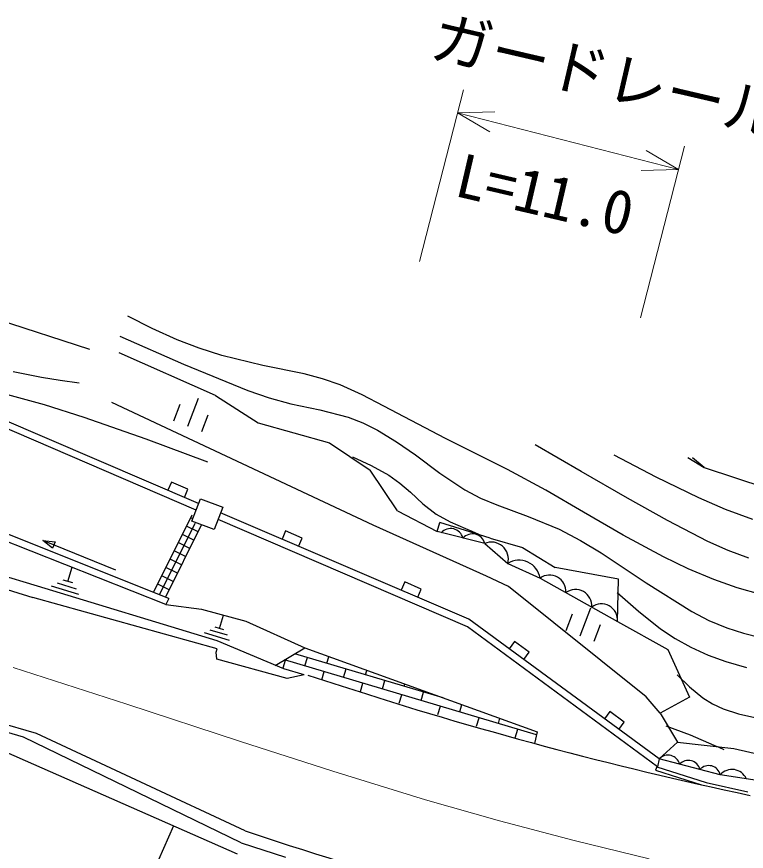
# Model space of a CAD drawing. Units: millimetres, scale not verified. Extents: x 40000 to 680090, y 20000 to 380000.
# Drawn here: x 462128 to 492601, y 295235 to 330065 of the extents above; entities that cross this region are included whole.
import ezdxf
from ezdxf.enums import TextEntityAlignment as Align

# ---------------------------------------------------------------- set-up
doc = ezdxf.new("R2010")
doc.units = ezdxf.units.MM
doc.header["$LTSCALE"] = 1000
doc.linetypes.add('CHAIN', pattern=[18.5, 12, -1.5, 3.5, -1.5])
for name, color, linetype, lineweight in [('M-BGD', 7, 'Continuous', 25), ('M-BMK', 2, 'CHAIN', 13), ('M-STR-HTXT', 7, 'Continuous', 13)]:
    doc.layers.add(name, color=color, linetype=linetype, lineweight=lineweight)
doc.styles.add('ＭＳ ゴシック', font='')
doc.styles.get('ＭＳ ゴシック').set_extended_font_data('MS Gothic')

msp = doc.modelspace()

# ---------------------------------------------------------------- linework, layer by layer
at = {"layer": 'M-BGD'}
for p, q in [((469622, 309475), (435174, 324281)), ((469727, 309751), (435285, 324493)), ((468483, 305788), (432100, 320284)), ((468352, 305532), (432020, 319887)), ((465187, 316177), (460449, 317708)), ((467792, 317058), (466766, 317574)), ((468833, 316580), (467792, 317058)), ((466431, 316727), (469089, 315571)), ((469754, 316226), (468833, 316580)), ((470434, 314255), (466407, 316033)), ((470696, 315928), (469754, 316226)), ((472410, 315514), (470696, 315928)), ((469089, 315571), (471782, 314464)), ((461988, 315262), (463162, 315027)), ((474137, 315158), (472410, 315514)), ((463162, 315027), (463940, 314902)), ((463940, 314902), (464731, 314788)), ((474897, 314955), (474137, 315158)), ((475636, 314695), (474897, 314955)), ((476561, 314278), (475636, 314695)), ((461597, 314334), (463270, 313874)), ((470434, 314255), (472215, 313111)), ((471782, 314464), (472671, 314161)), ((477458, 313809), (476561, 314278)), ((463270, 313874), (464937, 313352)), ((477016, 308846), (466096, 313958)), ((468948, 313885), (468681, 313185)), ((469710, 314130), (469265, 312962)), ((472671, 314161), (473578, 313915)), ((473578, 313915), (474786, 313664)), ((474786, 313664), (475970, 313357)), ((480035, 312460), (477458, 313809)), ((464937, 313352), (467521, 312449)), ((470116, 313441), (469849, 312740)), ((475970, 313357), (476587, 313115)), ((472215, 313111), (475197, 312283)), ((476587, 313115), (477192, 312813)), ((477192, 312813), (477998, 312324)), ((467521, 312449), (470098, 311486)), ((482628, 311170), (480035, 312460)), ((475197, 312283), (476893, 311136)), ((477998, 312324), (478786, 311775)), ((485705, 311083), (483777, 312204)), ((478786, 311775), (479803, 311017)), ((487065, 311778), (488824, 310858)), ((476148, 311695), (476927, 311338)), ((490162, 311671), (490839, 311250)), ((490839, 311250), (490355, 311658)), ((478032, 309449), (476893, 311136)), ((476927, 311338), (477672, 310930)), ((484230, 310308), (482628, 311170)), ((487639, 309973), (485705, 311083)), ((490839, 311250), (495656, 309673)), ((477672, 310930), (478135, 310604)), ((479803, 311017), (480850, 310313)), ((488824, 310858), (490605, 309994)), ((468592, 310644), (468445, 310299)), ((469282, 310349), (468592, 310644)), ((469134, 310004), (469282, 310349)), ((478135, 310604), (478571, 310221)), ((478571, 310221), (479092, 309734)), ((480850, 310313), (481501, 309973)), ((485803, 309393), (484230, 310308)), ((490605, 309994), (491724, 309514)), ((469446, 309014), (469802, 309949)), ((469802, 309949), (470737, 309593)), ((479092, 309734), (479646, 309299)), ((481501, 309973), (482181, 309687)), ((482181, 309687), (483493, 309208)), ((489306, 309039), (487639, 309973)), ((470737, 309593), (470381, 308658)), ((481019, 304917), (470647, 309357)), ((478032, 309449), (479695, 308576)), ((479646, 309299), (480238, 308980)), ((487463, 308428), (485803, 309393)), ((491724, 309514), (492866, 309090)), ((467846, 306042), (469460, 309282)), ((469460, 309121), (469396, 309153)), ((470381, 308658), (469446, 309014)), ((480950, 304606), (470541, 309080)), ((479695, 308576), (479799, 308955)), ((481904, 308300), (479799, 308955)), ((480238, 308980), (480873, 308708)), ((483493, 309208), (484779, 308675)), ((490995, 308160), (489306, 309039)), ((469573, 308909), (468085, 305923)), ((469835, 308839), (468343, 305844)), ((469701, 308569), (469223, 308807)), ((473362, 308602), (473215, 308258)), ((474052, 308307), (473362, 308602)), ((481751, 306723), (477016, 308846)), ((480873, 308708), (481138, 308592)), ((481138, 308592), (481409, 308468)), ((484779, 308675), (485673, 308209)), ((469529, 308223), (469051, 308461)), ((473904, 307962), (474052, 308307)), ((481676, 308079), (479695, 308576)), ((481904, 308300), (483250, 307915)), ((489142, 307521), (487463, 308428)), ((462992, 306297), (456823, 308166)), ((466267, 306973), (463216, 308207)), ((463627, 307890), (463216, 308207)), ((463216, 308207), (463732, 308149)), ((463732, 308149), (463627, 307890)), ((469357, 307878), (468879, 308116)), ((481676, 308079), (482638, 307247)), ((483250, 307915), (484621, 307078)), ((485673, 308209), (486540, 307689)), ((491846, 307783), (490995, 308160)), ((456672, 307741), (462803, 305829)), ((469184, 307532), (468707, 307770)), ((486540, 307689), (488417, 306436)), ((492713, 307465), (491846, 307783)), ((469012, 307186), (468535, 307424)), ((482638, 307247), (483985, 306634)), ((490179, 307022), (489142, 307521)), ((464270, 306494), (464451, 307091)), ((468840, 306841), (468362, 307079)), ((487262, 306586), (484621, 307078)), ((491242, 306578), (490179, 307022)), ((464471, 306433), (464069, 306555)), ((468668, 306495), (468190, 306733)), ((482675, 306279), (481751, 306723)), ((483985, 306634), (487224, 304826)), ((487224, 304826), (487262, 306586)), ((492217, 306235), (491242, 306578)), ((470505, 304015), (462992, 306297)), ((464728, 305947), (463585, 306294)), ((463822, 306432), (464611, 306193)), ((468495, 306149), (468018, 306387)), ((478335, 306474), (478188, 306129)), ((479025, 306179), (478335, 306474)), ((478877, 305834), (479025, 306179)), ((488421, 301676), (482675, 306279)), ((488417, 306436), (490319, 305240)), ((493209, 305949), (492217, 306235)), ((470503, 303685), (462803, 305829)), ((487210, 306031), (488100, 305250)), ((468483, 305788), (468352, 305532)), ((468352, 305532), (469847, 305333)), ((469847, 305333), (471705, 304839)), ((485325, 305135), (485058, 304434)), ((486087, 305380), (485642, 304211)), ((488100, 305250), (489024, 304520)), ((490319, 305240), (491040, 304873)), ((470601, 304539), (470768, 305086)), ((471705, 304839), (474156, 303720)), ((488966, 299088), (481019, 304917)), ((487224, 304826), (489327, 303651)), ((491040, 304873), (491787, 304561)), ((470191, 304483), (470914, 304263)), ((470786, 304483), (470417, 304595)), ((488893, 298767), (480950, 304606)), ((486493, 304690), (486227, 303989)), ((489024, 304520), (489636, 304111)), ((491787, 304561), (492479, 304333)), ((471021, 304038), (469974, 304356)), ((489636, 304111), (490281, 303752)), ((492479, 304333), (493194, 304162)), ((471355, 295114), (451008, 304062)), ((473282, 302843), (470505, 304015)), ((472926, 302993), (474156, 303720)), ((474156, 303720), (483867, 300225)), ((482925, 303984), (482703, 303682)), ((483530, 303540), (482925, 303984)), ((490281, 303752), (491002, 303426)), ((470463, 303541), (470503, 303685)), ((470484, 303250), (470463, 303541)), ((479947, 301635), (473750, 303480)), ((483308, 303238), (483530, 303540)), ((489327, 303651), (490222, 301665)), ((491002, 303426), (491749, 303154)), ((473424, 302453), (470484, 303250)), ((473264, 302888), (473361, 303213)), ((483838, 300095), (473319, 303226)), ((474168, 302973), (474273, 303324)), ((475081, 303084), (475162, 303357)), ((491749, 303154), (492609, 302909)), ((474131, 302600), (473282, 302843)), ((474874, 302390), (474976, 302732)), ((475784, 302492), (475889, 302843)), ((476696, 302603), (476751, 302786)), ((474131, 302600), (473424, 302453)), ((474294, 302591), (475679, 302141)), ((477400, 302011), (477504, 302363)), ((489717, 302604), (490235, 302096)), ((476487, 301900), (476592, 302252)), ((478312, 302122), (478339, 302214)), ((490235, 302096), (490786, 301639)), ((478103, 301419), (478207, 301771)), ((479015, 301530), (479120, 301882)), ((489008, 300996), (488421, 301676)), ((490222, 301665), (489008, 300996)), ((490786, 301639), (491187, 301389)), ((479718, 300939), (479823, 301290)), ((480630, 301050), (480722, 301357)), ((491187, 301389), (491630, 301185)), ((486898, 301069), (486677, 300767)), ((487503, 300626), (486898, 301069)), ((489008, 300996), (489730, 299791)), ((491630, 301185), (492281, 300973)), ((492281, 300973), (492959, 300815)), ((462957, 300156), (460762, 300791)), ((481334, 300458), (481438, 300809)), ((482246, 300569), (482310, 300785)), ((487281, 300323), (487503, 300626)), ((462410, 300002), (460649, 300512)), ((482949, 299977), (483054, 300328)), ((489244, 300467), (490255, 300098)), ((471509, 295589), (462410, 300002)), ((471670, 296084), (462957, 300156)), ((483867, 300225), (483757, 299737)), ((490255, 300098), (491251, 299671)), ((489730, 299791), (488966, 299088)), ((489730, 299791), (492080, 299530)), ((491251, 299671), (491458, 299574)), ((491458, 299574), (491665, 299477)), ((492080, 299530), (494257, 299029)), ((488966, 299088), (488893, 298767)), ((491514, 298432), (488966, 299088)), ((488860, 298761), (488815, 298618)), ((488815, 298618), (490727, 298013)), ((488860, 298761), (490923, 298108)), ((493689, 298094), (491514, 298432)), ((490923, 298108), (492666, 297717)), ((467660, 293976), (468691, 296306)), ((471670, 296084), (473513, 295484)), ((471509, 295589), (473352, 294990))]:
    msp.add_line(p, q, dxfattribs=at)
for centre, radius, start, end in [((480251, 308175), 531, 14.1262, 137.9813), ((481161, 307949), 531, 14.1262, 137.9813), ((481957, 307431), 706, 344.8395, 113.4932), ((483111, 306500), 884, 8.7322, 122.3481), ((484386, 306084), 681, 355.5966, 126.0736), ((485466, 305481), 681, 355.5966, 126.0736), ((486545, 304879), 681, 355.5966, 126.0736), ((527200, 460469), 166500, 251.97489, 258.06231), ((489332, 298752), 497, 13.6313, 137.4864), ((490181, 298533), 497, 13.6313, 137.4864), ((491031, 298315), 497, 13.6313, 137.4864), ((492003, 297997), 655, 23.991, 138.3761), ((527200, 460469), 173500, 251.97491, 258.06233)]:
    msp.add_arc(centre, radius, start, end, dxfattribs=at)
at = {"layer": 'M-BMK'}
for p, q in [((461981, 302902), (466728, 301373)), ((466728, 301373), (471477, 299820)), ((471477, 299820), (475328, 298575)), ((475328, 298575), (479196, 297388)), ((479196, 297388), (482289, 296510)), ((482289, 296510), (485409, 295686)), ((485409, 295686), (488537, 294925))]:
    msp.add_line(p, q, dxfattribs=at)
at = {"layer": 'M-STR-HTXT'}
for p, q in [((478958, 319852), (480789, 327017)), ((480542, 326048), (482101, 326091)), ((481888, 325259), (480542, 326048)), ((480542, 326048), (489766, 323691)), ((490014, 324660), (488183, 317495)), ((488420, 324480), (489766, 323691)), ((489766, 323691), (488207, 323648))]:
    msp.add_line(p, q, dxfattribs=at)

# ---------------------------------------------------------------- texts
at = {"layer": 'M-STR-HTXT', "style": 'ＭＳ ゴシック'}
for s, p in [('ガードレール', (479197, 327865)), ('L=11.0', (480222, 322065))]:
    msp.add_text(s, height=1833, rotation=346.904, dxfattribs=at).set_placement(p, align=Align.BOTTOM_LEFT)

doc.saveas('drawing.dxf')
